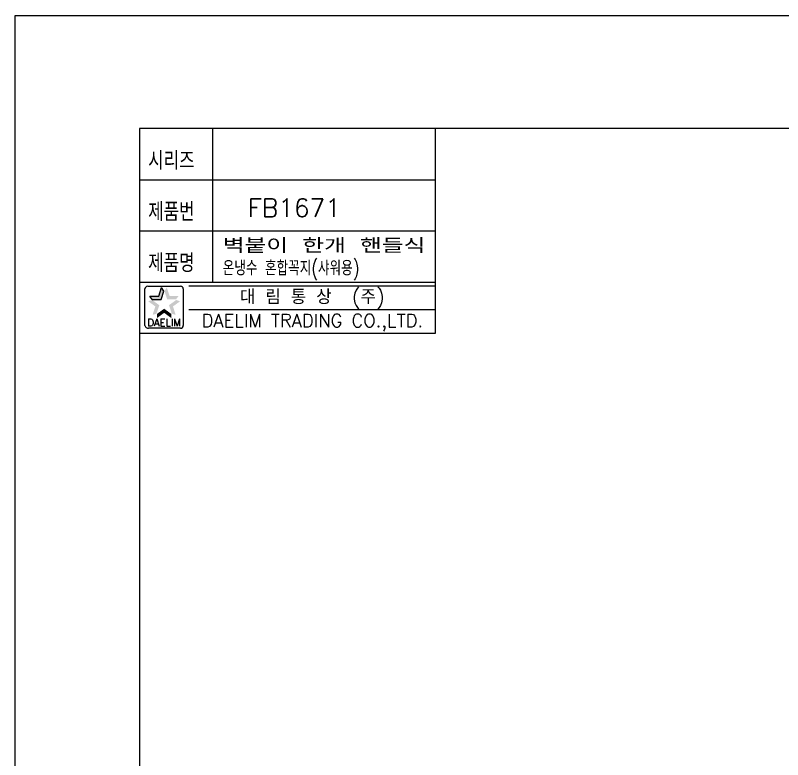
# Model space of a CAD drawing. Header units: millimetres. Extents: x 5066 to 5486, y -1867 to -1273.
# Drawn here: x 5066.4 to 5276.4, y -1476.7 to -1273 of the extents above; entities that cross this region are included whole.
import ezdxf
from ezdxf.enums import TextEntityAlignment as Align

# ---------------------------------------------------------------- set-up
doc = ezdxf.new("R2010")
doc.units = ezdxf.units.MM
doc.header["$LTSCALE"] = 7
doc.header["$MEASUREMENT"] = 0
doc.layers.get('0').update_dxf_attribs({"color": 2, "linetype": 'CONTINUOUS'})
doc.layers.add('D', color=2, linetype='CONTINUOUS')
doc.styles.add('GHS', font='romans', dxfattribs={"bigfont": 'ghs'})
doc.styles.add('ROMANS', font='romans')

msp = doc.modelspace()

# ---------------------------------------------------------------- linework, layer by layer
at = {"color": 4}
for p, q in [((5475.44, -1304.01), (5100.44, -1304.01)), ((5100.44, -1304.01), (5100.44, -1853.01)), ((5181.44, -1360.01), (5181.44, -1304.01))]:
    msp.add_line(p, q, dxfattribs=at)
at = {"color": 7}
for p, q in [((5100.44, -1304.01), (5100.44, -1360.01)), ((5120.44, -1304.01), (5120.44, -1346.01)), ((5100.44, -1318.01), (5181.44, -1318.01)), ((5100.44, -1332.01), (5181.44, -1332.01)), ((5100.44, -1346.01), (5181.44, -1346.01)), ((5100.44, -1360.01), (5181.44, -1360.01))]:
    msp.add_line(p, q, dxfattribs=at)
at = {"color": 2, "linetype": 'Continuous'}
for p, q in [((5101.92, -1357.88), (5101.92, -1347.88)), ((5102.67, -1347.13), (5111.67, -1347.13)), ((5112.42, -1347.88), (5112.42, -1357.88)), ((5113.94, -1347.01), (5181.44, -1347.01)), ((5113.94, -1353.51), (5181.44, -1353.51)), ((5111.67, -1358.63), (5102.92, -1358.63))]:
    msp.add_line(p, q, dxfattribs=at)
at = {"color": 2}
for p, q in [((5105.68, -1349.83), (5106.43, -1347.52)), ((5107.1, -1348.44), (5106.43, -1347.52)), ((5103.26, -1349.83), (5105.68, -1349.83)), ((5103.92, -1350.74), (5103.26, -1349.83)), ((5106.35, -1350.74), (5107.1, -1348.44)), ((5103.92, -1350.74), (5106.35, -1350.74))]:
    msp.add_line(p, q, dxfattribs=at)
at = {"color": 2, "linetype": 'Continuous'}
for centre, radius, start, end in [((5102.67, -1347.88), 0.75, 90, 180), ((5111.67, -1347.88), 0.75, 0, 90), ((5102.8, -1357.75), 0.884, 188.1301, 278.1301), ((5111.67, -1357.88), 0.75, 270, 0)]:
    msp.add_arc(centre, radius, start, end, dxfattribs=at)
at = {"color": 2}
for points in [[(5105.68, -1349.83), (5106.35, -1350.74), (5106.43, -1347.52), (5107.1, -1348.44)], [(5107.91, -1347.52), (5107.25, -1348.44), (5108.66, -1349.83), (5108, -1350.74)], [(5103.26, -1349.83), (5103.92, -1350.74), (5105.68, -1349.83), (5106.35, -1350.74)], [(5108.66, -1349.83), (5108, -1350.74), (5111.09, -1349.83), (5110.42, -1350.74)], [(5104.76, -1352.66), (5105.84, -1352.31), (5102.8, -1351.24), (5103.88, -1350.89)], [(5104.01, -1354.97), (5105.09, -1354.62), (5104.76, -1352.66), (5105.84, -1352.31)], [(5111.54, -1351.24), (5110.47, -1350.89), (5109.58, -1352.66), (5108.5, -1352.31)], [(5109.58, -1352.66), (5108.5, -1352.31), (5110.33, -1354.97), (5109.25, -1354.62)], [(5107.17, -1354.41), (5107.17, -1353.28), (5105.21, -1355.84), (5105.21, -1354.7)], [(5109.13, -1355.84), (5109.13, -1354.7), (5107.17, -1354.41), (5107.17, -1353.28)]]:
    msp.add_solid(points, dxfattribs=at)
at = {"layer": 'D'}
msp.add_lwpolyline([(5066.44, -1273.01), (5486.44, -1273.01), (5486.44, -1867.01), (5066.44, -1867.01)], close=True, dxfattribs=at)

# ---------------------------------------------------------------- texts
at = {"color": 7, "linetype": 'Continuous'}
for s, height, style, p in [('대 림 통 상  (주)', 4, 'GHS', (5147.71, -1350.32)), ('DAELIM TRADING CO.,LTD.', 3.6, 'ROMANS', (5147.71, -1357.08))]:
    msp.add_text(s, height=height, dxfattribs=dict(at, style=style)).set_placement(p, align=Align.MIDDLE)
at = {"color": 2, "linetype": 'Continuous', "style": 'ROMANS'}
msp.add_text('DAELIM', height=2, dxfattribs=at).set_placement((5107.17, -1358.08), align=Align.CENTER)
at = {"layer": 'D', "style": 'GHS'}
for s, height, width, p in [('시리즈', 5, 0.8, (5102.79, -1315.28)), ('제품번', 5, 0.8, (5102.79, -1329.28)), ('제품명', 5, 0.8, (5102.79, -1343.28)), ('온냉수 혼합꼭지(샤워용)', 4, 0.75, (5123.19, -1344.17))]:
    msp.add_text(s, height=height, dxfattribs=dict(at, width=width)).set_placement(p)
at = {"layer": 'D', "color": 7, "style": 'GHS'}
msp.add_text('FB1671', height=5, dxfattribs=at).set_placement((5130.05, -1328.17))
at = {"layer": 'D', "style": 'GHS', "width": 1.105852}
msp.add_text('벽붙이 한개 핸들식', height=4, dxfattribs=at).set_placement((5123.19, -1338.05), (5178.68, -1338.05), align=Align.FIT)

doc.saveas('drawing.dxf')
